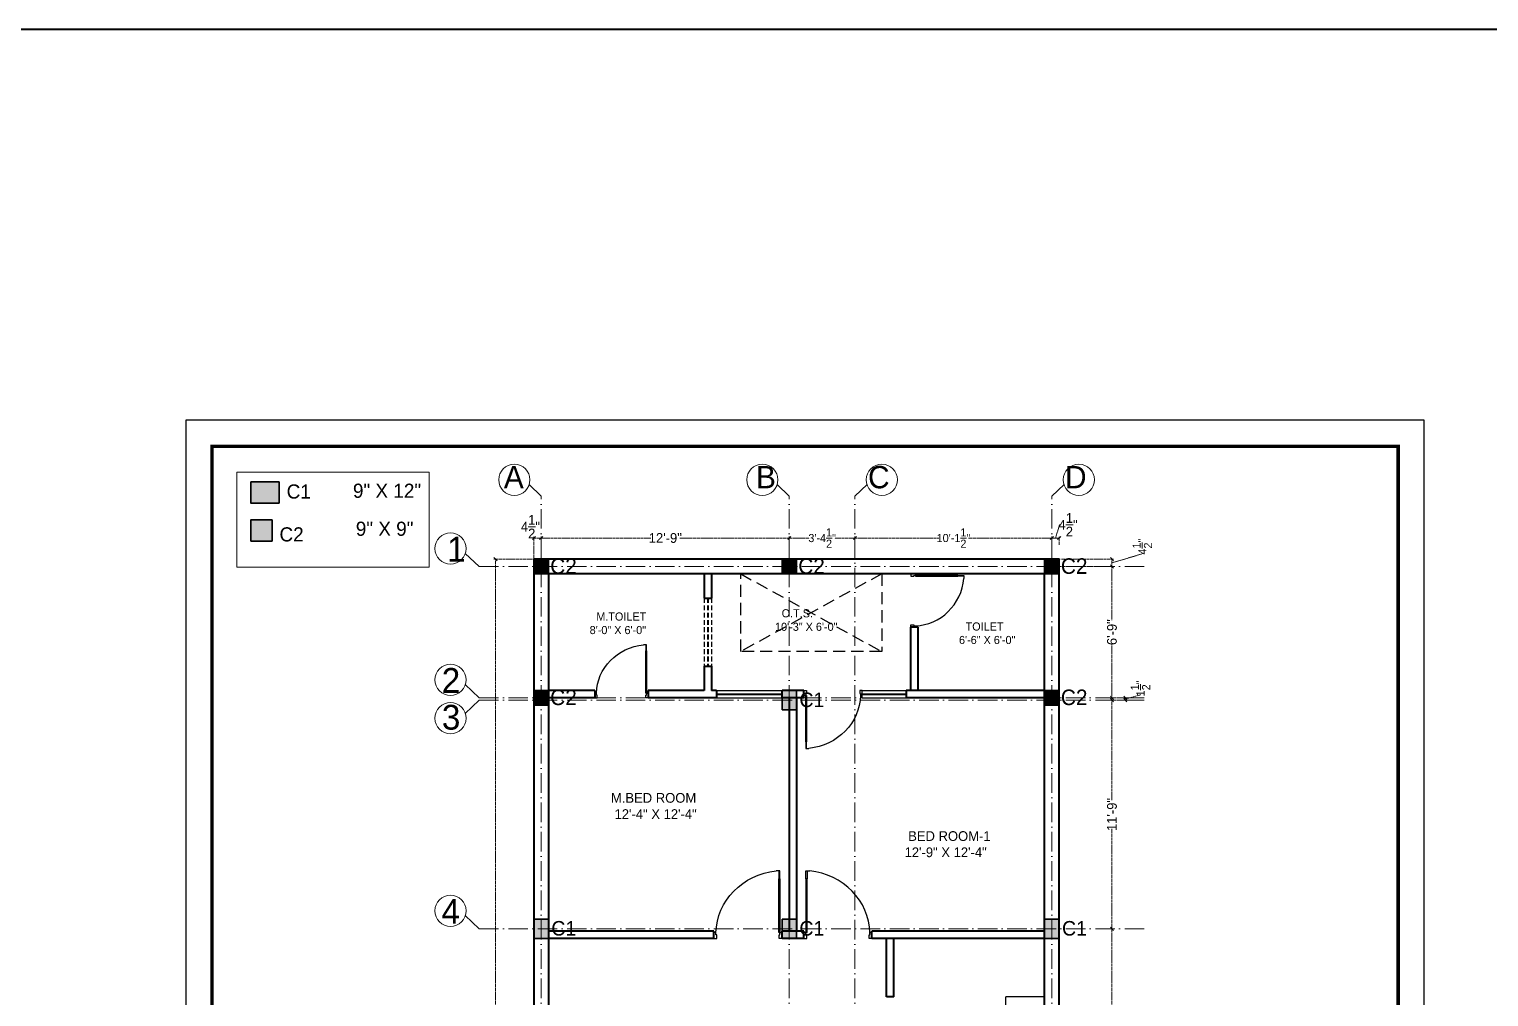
# Model space of a CAD drawing. Header units: millimetres. Extents: x -6808 to 215771, y -89660 to -16303.
# Drawn here: x 95165 to 96066, y -51351 to -50754 of the extents above; entities that cross this region are included whole.
import ezdxf

# ---------------------------------------------------------------- set-up
doc = ezdxf.new("R2010")
doc.units = ezdxf.units.MM
doc.header["$PDMODE"] = 35
doc.linetypes.add('ACAD_ISO10W100', pattern=[18, 12, -3, 0, -3])
doc.linetypes.add('DASHED', pattern=[0.75, 0.5, -0.25])
doc.layers.get('0').update_dxf_attribs({"color": 8})
for name, color, linetype, lineweight in [('col.center', 5, 'ACAD_ISO10W100', 15), ('column', 5, 'Continuous', 30), ('dim2', 6, 'Continuous', 20), ('Projection', 190, 'DASHED', 25), ('text', 7, 'Continuous', 25), ('wall', 7, 'Continuous', 35)]:
    doc.layers.add(name, color=color, linetype=linetype, lineweight=lineweight)
for name, color, linetype in [('FORMAT', 7, 'Continuous'), ('NET 01', 8, 'Continuous'), ('WIN', 5, 'Continuous')]:
    doc.layers.add(name, color=color, linetype=linetype)
doc.styles.add('cdim', font='arial.ttf')
doc.styles.add('SAJ', font='eurr____.ttf')
doc.dimstyles.new('SAJ', dxfattribs={"dimtxt": 5, "dimasz": 2, "dimexe": 1, "dimexo": 1, "dimgap": 0.09375, "dimtad": 0, "dimdec": 1, "dimzin": 0, "dimdsep": 46, "dimlunit": 4, "dimtxsty": 'SAJ', "dimblk": 'OBLIQUE', "dimcen": 0.125, "dimdle": 0.375, "dimadec": 0, "dimazin": 0, "dimtfac": 1, "dimtdec": 1, "dimtofl": 0, "dimtmove": 0, "dimatfit": 3, "dimldrblk": 'OBLIQUE', "dimfxl": 1, "dimtolj": 1, "dimtzin": 0, "dimlwd": 5, "dimlwe": 5, "dimarcsym": 1})

# ---------------------------------------------------------------- blocks, each defined once
blk = doc.blocks.new('QEWFWE')
at = {"layer": 'NET 01'}
for p, q in [((238503.45, 15011.85), (238503.45, 15015.77)), ((238503.45, 15015.77), (238505.41, 15015.77)), ((238503.98, 15015.77), (238503.98, 15011.85)), ((238503.98, 15011.85), (238503.45, 15011.85)), ((238503.45, 15011.85), (238503.45, 14988.32)), ((238503.98, 14988.32), (238503.98, 15011.85)), ((238503.45, 14988.32), (238503.45, 14984.4)), ((238503.98, 14988.32), (238503.45, 14988.32)), ((238503.45, 14984.4), (238503.98, 14984.4)), ((238503.98, 14984.4), (238503.98, 14988.32))]:
    blk.add_line(p, q, dxfattribs=at)
for points in [[(238503.45, 14984.4), (238502.4, 14984.4), (238502.4, 14981.4), (238503.9, 14981.4), (238503.9, 14982.9), (238503.9, 14983.2), (238503.45, 14983.2)], [(238536.02, 14984.4), (238537.07, 14984.4), (238537.07, 14981.4), (238535.57, 14981.4), (238535.57, 14982.9), (238535.57, 14983.2), (238536.02, 14983.2)]]:
    blk.add_lwpolyline(points, close=True, dxfattribs=at)
blk.add_ellipse((238504.18, 14985.62), major_axis=(-29.27, 13.54), ratio=0.925766, start_param=-2.718612, end_param=-1.204625, dxfattribs=at)
blk = doc.blocks.new('_Oblique')
at = {"color": 0, "linetype": 'ByBlock', "lineweight": -2}
blk.add_line((-0.5, -0.5), (0.5, 0.5), dxfattribs=at)
blk = doc.blocks.new('*D1617')
at = {"layer": 'Defpoints', "color": 0, "transparency": 16777216}
for p in [(95452.97, -51081.37), (95476.68, -51081.37), (95476.68, -51801.37)]:
    blk.add_point(p, dxfattribs=at)
at = {"layer": 'dim2', "color": 0, "linetype": 'DASHED', "lineweight": 5, "transparency": 16777216}
for p, q in [((95475.68, -51081.37), (95451.97, -51081.37)), ((95452.97, -51080.99), (95452.97, -51432.31)), ((95452.97, -51801.74), (95452.97, -51450.42)), ((95475.68, -51801.37), (95451.97, -51801.37))]:
    blk.add_line(p, q, dxfattribs=at)
at = {"layer": 'dim2', "color": 0, "lineweight": 5, "transparency": 16777216, "xscale": 2, "yscale": 2, "zscale": 2}
for p, rotation in [((95452.97, -51081.37), 90), ((95452.97, -51801.37), 270)]:
    blk.add_blockref('_Oblique', p, dxfattribs=dict(at, rotation=rotation))
at = {"layer": 'dim2', "color": 0, "transparency": 16777216, "insert": (95452.97, -51441.37), "char_height": 12, "attachment_point": 5, "rotation": 90, "style": 'SAJ'}
blk.add_mtext("\\A1;60'", dxfattribs=at)
blk = doc.blocks.new('A$C32B276F4')
at = {"layer": 'column'}
blk.add_hatch(color=256, dxfattribs=at).paths.add_polyline_path([(9, 0), (9, 9), (0, 9), (0, 0)])
for p, q in [((0, 0), (0, 9)), ((0, 9), (9, 9)), ((9, 0), (0, 0)), ((9, 9), (9, 0))]:
    blk.add_line(p, q, dxfattribs=at)
at = {"layer": 'col.center', "linetype": 'ByBlock', "insert": (10.02, 9.59), "char_height": 9.6, "width": 293.6941, "attachment_point": 1, "style": 'SAJ'}
blk.add_mtext('\\A1;{\\fCentury Gothic|b0|i0|c0|p34;C2}', dxfattribs=at)
blk = doc.blocks.new('c1')
at = {"layer": 'column'}
blk.add_hatch(color=256, dxfattribs=at).paths.add_polyline_path([(58376.49, -43564.36), (58385.49, -43564.36), (58385.49, -43552.36), (58376.49, -43552.36)])
for p, q in [((58376.49, -43552.36), (58376.49, -43564.36)), ((58376.49, -43552.36), (58385.49, -43552.36)), ((58385.49, -43564.36), (58385.49, -43552.36)), ((58376.49, -43564.36), (58385.49, -43564.36))]:
    blk.add_line(p, q, dxfattribs=at)
blk = doc.blocks.new('*D1621')
at = {"layer": 'col.center', "color": 0, "linetype": 'DASHED', "lineweight": 5, "transparency": 16777216}
for p, q in [((95476.68, -51083.79), (95476.68, -51067.28)), ((95481.18, -51083.79), (95481.18, -51067.28)), ((95476.31, -51068.28), (95481.56, -51068.28))]:
    blk.add_line(p, q, dxfattribs=at)
at = {"layer": 'Defpoints', "color": 0, "transparency": 16777216}
for p in [(95481.18, -51068.28), (95476.68, -51084.79), (95481.18, -51084.79)]:
    blk.add_point(p, dxfattribs=at)
at = {"layer": 'col.center', "color": 0, "lineweight": 5, "transparency": 16777216, "xscale": 2, "yscale": 2, "zscale": 2, "rotation": 180}
blk.add_blockref('_Oblique', (95476.68, -51068.28), dxfattribs=at)
at = {"layer": 'col.center', "color": 0, "lineweight": 5, "transparency": 16777216, "xscale": 2, "yscale": 2, "zscale": 2}
blk.add_blockref('_Oblique', (95481.18, -51068.28), dxfattribs=at)
at = {"layer": 'col.center', "color": 0, "transparency": 16777216, "insert": (95474.5, -51061.28), "char_height": 5, "attachment_point": 5, "style": 'SAJ'}
blk.add_mtext('\\A1;{\\H1.2x;4{\\H1x;\\S1/2;}"}', dxfattribs=at)
blk = doc.blocks.new('*D1622')
at = {"layer": 'col.center', "color": 0, "linetype": 'DASHED', "lineweight": 5, "transparency": 16777216}
for p, q in [((95481.18, -51074.54), (95481.18, -51067.28)), ((95634.18, -51074.54), (95634.18, -51067.28)), ((95480.81, -51068.28), (95548.96, -51068.28)), ((95634.56, -51068.28), (95566.41, -51068.28))]:
    blk.add_line(p, q, dxfattribs=at)
at = {"layer": 'Defpoints', "color": 0, "transparency": 16777216}
for p in [(95481.18, -51075.54), (95634.18, -51068.28), (95634.18, -51075.54)]:
    blk.add_point(p, dxfattribs=at)
at = {"layer": 'col.center', "color": 0, "lineweight": 5, "transparency": 16777216, "xscale": 2, "yscale": 2, "zscale": 2, "rotation": 180}
blk.add_blockref('_Oblique', (95481.18, -51068.28), dxfattribs=at)
at = {"layer": 'col.center', "color": 0, "lineweight": 5, "transparency": 16777216, "xscale": 2, "yscale": 2, "zscale": 2}
blk.add_blockref('_Oblique', (95634.18, -51068.28), dxfattribs=at)
at = {"layer": 'col.center', "color": 0, "transparency": 16777216, "insert": (95557.68, -51068.28), "char_height": 5, "attachment_point": 5, "style": 'SAJ'}
blk.add_mtext('\\A1;{\\H1.2x;12\'-9"}', dxfattribs=at)
blk = doc.blocks.new('*D1623')
at = {"layer": 'col.center', "color": 0, "linetype": 'DASHED', "lineweight": 5, "transparency": 16777216}
for p, q in [((95634.18, -51074.54), (95634.18, -51067.28)), ((95674.68, -51074.54), (95674.68, -51067.28)), ((95633.81, -51068.28), (95646.64, -51068.28)), ((95675.06, -51068.28), (95662.23, -51068.28))]:
    blk.add_line(p, q, dxfattribs=at)
at = {"layer": 'Defpoints', "color": 0, "transparency": 16777216}
for p in [(95634.18, -51075.54), (95674.68, -51068.28), (95674.68, -51075.54)]:
    blk.add_point(p, dxfattribs=at)
at = {"layer": 'col.center', "color": 0, "lineweight": 5, "transparency": 16777216, "xscale": 2, "yscale": 2, "zscale": 2, "rotation": 180}
blk.add_blockref('_Oblique', (95634.18, -51068.28), dxfattribs=at)
at = {"layer": 'col.center', "color": 0, "lineweight": 5, "transparency": 16777216, "xscale": 2, "yscale": 2, "zscale": 2}
blk.add_blockref('_Oblique', (95674.68, -51068.28), dxfattribs=at)
at = {"layer": 'col.center', "color": 0, "transparency": 16777216, "insert": (95654.43, -51068.28), "char_height": 5, "attachment_point": 5, "style": 'SAJ'}
blk.add_mtext('\\A1;3\'-4{\\H1x;\\S1/2;}"', dxfattribs=at)
blk = doc.blocks.new('*D1624')
at = {"layer": 'col.center', "color": 0, "linetype": 'DASHED', "lineweight": 5, "transparency": 16777216}
for p, q in [((95796.18, -51072.54), (95796.18, -51067.28)), ((95798.43, -51068.28), (95800.88, -51060.11)), ((95800.68, -51072.54), (95800.68, -51067.28)), ((95800.88, -51060.11), (95801.07, -51060.11)), ((95795.81, -51068.28), (95801.06, -51068.28))]:
    blk.add_line(p, q, dxfattribs=at)
at = {"layer": 'Defpoints', "color": 0, "transparency": 16777216}
for p in [(95796.18, -51073.54), (95800.68, -51068.28), (95800.68, -51073.54)]:
    blk.add_point(p, dxfattribs=at)
at = {"layer": 'col.center', "color": 0, "lineweight": 5, "transparency": 16777216, "xscale": 2, "yscale": 2, "zscale": 2, "rotation": 180}
blk.add_blockref('_Oblique', (95796.18, -51068.28), dxfattribs=at)
at = {"layer": 'col.center', "color": 0, "lineweight": 5, "transparency": 16777216, "xscale": 2, "yscale": 2, "zscale": 2}
blk.add_blockref('_Oblique', (95800.68, -51068.28), dxfattribs=at)
at = {"layer": 'col.center', "color": 0, "transparency": 16777216, "insert": (95806.15, -51060.11), "char_height": 5, "attachment_point": 5, "style": 'SAJ'}
blk.add_mtext('\\A1;{\\H1.2x;4{\\H1x;\\S1/2;}"}', dxfattribs=at)
blk = doc.blocks.new('*D1625')
at = {"layer": 'col.center', "color": 0, "linetype": 'DASHED', "lineweight": 5, "transparency": 16777216}
for p, q in [((95674.68, -51074.54), (95674.68, -51067.28)), ((95796.18, -51074.54), (95796.18, -51067.28)), ((95674.31, -51068.28), (95726.33, -51068.28)), ((95796.56, -51068.28), (95744.53, -51068.28))]:
    blk.add_line(p, q, dxfattribs=at)
at = {"layer": 'Defpoints', "color": 0, "transparency": 16777216}
for p in [(95674.68, -51075.54), (95796.18, -51068.28), (95796.18, -51075.54)]:
    blk.add_point(p, dxfattribs=at)
at = {"layer": 'col.center', "color": 0, "lineweight": 5, "transparency": 16777216, "xscale": 2, "yscale": 2, "zscale": 2, "rotation": 180}
blk.add_blockref('_Oblique', (95674.68, -51068.28), dxfattribs=at)
at = {"layer": 'col.center', "color": 0, "lineweight": 5, "transparency": 16777216, "xscale": 2, "yscale": 2, "zscale": 2}
blk.add_blockref('_Oblique', (95796.18, -51068.28), dxfattribs=at)
at = {"layer": 'col.center', "color": 0, "transparency": 16777216, "insert": (95735.43, -51068.28), "char_height": 5, "attachment_point": 5, "style": 'SAJ'}
blk.add_mtext('\\A1;10\'-1{\\H1x;\\S1/2;}"', dxfattribs=at)
blk = doc.blocks.new('*D1626')
at = {"layer": 'col.center', "color": 0, "linetype": 'DASHED', "lineweight": 5, "transparency": 16777216}
for p, q in [((95826.14, -51085.87), (95834.22, -51085.87)), ((95833.22, -51085.49), (95833.22, -51119.23)), ((95833.22, -51167.24), (95833.22, -51133.5)), ((95826.14, -51166.87), (95834.22, -51166.87))]:
    blk.add_line(p, q, dxfattribs=at)
at = {"layer": 'Defpoints', "color": 0, "transparency": 16777216}
for p in [(95825.14, -51085.87), (95825.14, -51166.87), (95833.22, -51166.87)]:
    blk.add_point(p, dxfattribs=at)
at = {"layer": 'col.center', "color": 0, "lineweight": 5, "transparency": 16777216, "xscale": 2, "yscale": 2, "zscale": 2}
for p, rotation in [((95833.22, -51085.87), 90), ((95833.22, -51166.87), 270)]:
    blk.add_blockref('_Oblique', p, dxfattribs=dict(at, rotation=rotation))
at = {"layer": 'col.center', "color": 0, "transparency": 16777216, "insert": (95833.22, -51126.37), "char_height": 5, "attachment_point": 5, "rotation": 90, "style": 'SAJ'}
blk.add_mtext('\\A1;{\\H1.2x;6\'-9"}', dxfattribs=at)
blk = doc.blocks.new('*D1627')
at = {"layer": 'col.center', "color": 0, "linetype": 'DASHED', "lineweight": 5, "transparency": 16777216}
for p, q in [((95826.14, -51168.37), (95834.22, -51168.37)), ((95833.22, -51167.99), (95833.22, -51230.14)), ((95833.22, -51309.74), (95833.22, -51247.59)), ((95826.14, -51309.37), (95834.22, -51309.37))]:
    blk.add_line(p, q, dxfattribs=at)
at = {"layer": 'Defpoints', "color": 0, "transparency": 16777216}
for p in [(95825.14, -51168.37), (95825.14, -51309.37), (95833.22, -51309.37)]:
    blk.add_point(p, dxfattribs=at)
at = {"layer": 'col.center', "color": 0, "lineweight": 5, "transparency": 16777216, "xscale": 2, "yscale": 2, "zscale": 2}
for p, rotation in [((95833.22, -51168.37), 90), ((95833.22, -51309.37), 270)]:
    blk.add_blockref('_Oblique', p, dxfattribs=dict(at, rotation=rotation))
at = {"layer": 'col.center', "color": 0, "transparency": 16777216, "insert": (95833.22, -51238.87), "char_height": 5, "attachment_point": 5, "rotation": 90, "style": 'SAJ'}
blk.add_mtext('\\A1;{\\H1.2x;11\'-9"}', dxfattribs=at)
blk = doc.blocks.new('*D1628')
at = {"layer": 'col.center', "color": 0, "linetype": 'DASHED', "lineweight": 5, "transparency": 16777216}
for p, q in [((95826.14, -51309.37), (95834.22, -51309.37)), ((95833.22, -51308.99), (95833.22, -51392.14)), ((95833.22, -51492.74), (95833.22, -51409.59)), ((95826.14, -51492.37), (95834.22, -51492.37))]:
    blk.add_line(p, q, dxfattribs=at)
at = {"layer": 'Defpoints', "color": 0, "transparency": 16777216}
for p in [(95825.14, -51309.37), (95825.14, -51492.37), (95833.22, -51492.37)]:
    blk.add_point(p, dxfattribs=at)
at = {"layer": 'col.center', "color": 0, "lineweight": 5, "transparency": 16777216, "xscale": 2, "yscale": 2, "zscale": 2}
for p, rotation in [((95833.22, -51309.37), 90), ((95833.22, -51492.37), 270)]:
    blk.add_blockref('_Oblique', p, dxfattribs=dict(at, rotation=rotation))
at = {"layer": 'col.center', "color": 0, "transparency": 16777216, "insert": (95833.22, -51400.87), "char_height": 5, "attachment_point": 5, "rotation": 90, "style": 'SAJ'}
blk.add_mtext('\\A1;{\\H1.2x;15\'-3"}', dxfattribs=at)
blk = doc.blocks.new('*D1631')
at = {"layer": 'col.center', "color": 0, "linetype": 'DASHED', "lineweight": 5, "transparency": 16777216}
for p, q in [((95801.68, -51081.37), (95834.22, -51081.37)), ((95801.68, -51085.87), (95834.22, -51085.87)), ((95833.22, -51083.62), (95851.94, -51078)), ((95833.22, -51080.99), (95833.22, -51086.24)), ((95851.94, -51078), (95851.94, -51077.81))]:
    blk.add_line(p, q, dxfattribs=at)
at = {"layer": 'Defpoints', "color": 0, "transparency": 16777216}
for p in [(95800.68, -51081.37), (95800.68, -51085.87), (95833.22, -51085.87)]:
    blk.add_point(p, dxfattribs=at)
at = {"layer": 'col.center', "color": 0, "lineweight": 5, "transparency": 16777216, "xscale": 2, "yscale": 2, "zscale": 2}
for p, rotation in [((95833.22, -51081.37), 90), ((95833.22, -51085.87), 270)]:
    blk.add_blockref('_Oblique', p, dxfattribs=dict(at, rotation=rotation))
at = {"layer": 'col.center', "color": 0, "transparency": 16777216, "insert": (95851.94, -51073.57), "char_height": 5, "attachment_point": 5, "rotation": 90, "style": 'SAJ'}
blk.add_mtext('\\A1;4{\\H1x;\\S1/2;}"', dxfattribs=at)
blk = doc.blocks.new('*D1632')
at = {"layer": 'col.center', "color": 0, "linetype": 'DASHED', "lineweight": 5, "transparency": 16777216}
for p, q in [((95829.37, -51166.87), (95842.45, -51166.87)), ((95841.45, -51167.62), (95850.8, -51165.09)), ((95841.45, -51166.49), (95841.45, -51168.74)), ((95850.8, -51165.09), (95850.8, -51164.9)), ((95829.37, -51168.37), (95842.45, -51168.37))]:
    blk.add_line(p, q, dxfattribs=at)
at = {"layer": 'Defpoints', "color": 0, "transparency": 16777216}
for p in [(95828.37, -51166.87), (95828.37, -51168.37), (95841.45, -51168.37)]:
    blk.add_point(p, dxfattribs=at)
at = {"layer": 'col.center', "color": 0, "lineweight": 5, "transparency": 16777216, "xscale": 2, "yscale": 2, "zscale": 2}
for p, rotation in [((95841.45, -51166.87), 90), ((95841.45, -51168.37), 270)]:
    blk.add_blockref('_Oblique', p, dxfattribs=dict(at, rotation=rotation))
at = {"layer": 'col.center', "color": 0, "transparency": 16777216, "insert": (95850.8, -51161.06), "char_height": 5, "attachment_point": 5, "rotation": 90, "style": 'SAJ'}
blk.add_mtext('\\A1;1{\\H1x;\\S1/2;}"', dxfattribs=at)

msp = doc.modelspace()

# ---------------------------------------------------------------- hatches: boundary and pattern name
at = {"layer": 'column', "ltscale": 2}
for points in [[(95302.006, -51033.644), (95302.006, -51046.743), (95319.471, -51046.743), (95319.471, -51033.644)], [(95315.105, -51070.193), (95315.105, -51057.094), (95302.006, -51057.094), (95302.006, -51070.193)]]:
    msp.add_hatch(color=5, dxfattribs=at).paths.add_polyline_path(points)

# ---------------------------------------------------------------- linework, layer by layer
for p in [(95767.683, -51463.866), (95791.683, -51351.366)]:
    msp.add_line(p, (95767.683, -51351.366))
at = {"layer": 'col.center'}
for p, q in [((95481.183, -51042.419), (95473.707, -51035.285)), ((95634.183, -51042.419), (95626.707, -51035.285)), ((95674.683, -51042.419), (95682.158, -51035.285)), ((95796.183, -51042.419), (95803.658, -51035.285)), ((95481.183, -51895.1), (95481.183, -51042.419)), ((95634.183, -51895.1), (95634.183, -51042.419)), ((95674.683, -51895.1), (95674.683, -51042.419)), ((95796.183, -51895.1), (95796.183, -51042.419)), ((95442.857, -51085.866), (95434.34, -51077.737)), ((95442.857, -51085.866), (95854.611, -51085.866)), ((95442.857, -51166.866), (95434.34, -51158.737)), ((95442.857, -51166.866), (95854.611, -51166.866)), ((95442.857, -51168.366), (95434.34, -51176.494)), ((95442.857, -51168.366), (95854.611, -51168.366)), ((95442.857, -51309.366), (95434.34, -51301.237)), ((95442.857, -51309.366), (95854.611, -51309.366))]:
    msp.add_line(p, q, dxfattribs=at)
at = {"layer": 'col.center', "linetype": 'ByBlock'}
for centre in [(95464.553, -51032.322), (95617.553, -51032.322), (95691.312, -51032.322), (95812.812, -51032.322), (95425.186, -51074.775), (95425.186, -51155.775), (95425.186, -51179.456), (95425.186, -51298.275)]:
    msp.add_circle(centre, 9.621, dxfattribs=at)
at = {"layer": 'column', "lineweight": 18}
msp.add_lwpolyline([(95293.357, -51027.594), (95412.036, -51027.594), (95412.036, -51086.267), (95293.357, -51086.267)], close=True, dxfattribs=at)
at = {"layer": 'column', "ltscale": 2}
for points in [[(95302.006, -51033.644), (95302.006, -51046.743), (95319.471, -51046.743), (95319.471, -51033.644)], [(95302.006, -51070.193), (95315.105, -51070.193), (95315.105, -51057.094), (95302.006, -51057.094)]]:
    msp.add_lwpolyline(points, close=True, dxfattribs=at)
at = {"layer": 'FORMAT', "color": 0}
msp.add_lwpolyline([(95261.99, -50995.634), (95261.99, -52080.284), (96025.828, -52080.284), (96025.828, -50995.634)], close=True, dxfattribs=at)
msp.add_lwpolyline([(95261.99, -50995.634), (95261.99, -52080.284), (96025.828, -52080.284), (96025.828, -50995.634)], close=True, dxfattribs=at)
at = {"layer": 'FORMAT', "color": 0, "const_width": 2.24}
msp.add_lwpolyline([(95278.067, -51011.711), (95278.067, -52064.207), (96009.751, -52064.207), (96009.751, -51011.711)], close=True, dxfattribs=at)
msp.add_lwpolyline([(95278.067, -51011.711), (95278.067, -52064.207), (96009.751, -52064.207), (96009.751, -51011.711)], close=True, dxfattribs=at)
at = {"layer": 'Projection', "ltscale": 15}
for p, q in [((95604.183, -51090.366), (95691.183, -51138.366)), ((95691.183, -51090.366), (95604.183, -51138.366))]:
    msp.add_line(p, q, dxfattribs=at)
msp.add_lwpolyline([(95604.183, -51090.366), (95691.183, -51090.366), (95691.183, -51138.366), (95604.183, -51138.366)], close=True, dxfattribs=at)
at = {"layer": 'wall'}
for p, q in [((95791.683, -51090.366), (95485.683, -51090.366)), ((95485.683, -51090.366), (95485.683, -51792.366)), ((95791.683, -51792.366), (95791.683, -51090.366))]:
    msp.add_line(p, q, dxfattribs=at)
at = {"layer": 'wall', "color": 1}
for p, q in [((95581.683, -51090.366), (95581.683, -51105.366)), ((95586.183, -51090.366), (95586.183, -51105.366)), ((95581.683, -51105.366), (95586.183, -51105.366)), ((95709.183, -51162.366), (95709.183, -51123.366)), ((95713.683, -51123.366), (95709.183, -51123.366)), ((95713.683, -51162.366), (95713.683, -51123.366)), ((95581.683, -51147.366), (95586.183, -51147.366)), ((95581.683, -51147.366), (95581.683, -51162.366)), ((95586.183, -51147.366), (95586.183, -51162.366)), ((95514.183, -51162.366), (95485.683, -51162.366)), ((95514.183, -51166.866), (95485.683, -51166.866)), ((95514.183, -51162.366), (95514.183, -51166.866)), ((95581.683, -51162.366), (95547.183, -51162.366)), ((95547.183, -51162.366), (95547.183, -51166.866)), ((95589.183, -51166.866), (95547.183, -51166.866)), ((95589.183, -51162.366), (95586.183, -51162.366)), ((95589.183, -51162.366), (95589.183, -51166.866)), ((95629.683, -51166.866), (95629.683, -51162.366)), ((95643.183, -51162.366), (95629.683, -51162.366)), ((95643.183, -51166.866), (95629.683, -51166.866)), ((95634.183, -51166.866), (95634.183, -51310.866)), ((95638.683, -51166.866), (95638.683, -51310.866)), ((95643.183, -51166.866), (95643.183, -51162.366)), ((95791.683, -51162.366), (95706.183, -51162.366)), ((95706.183, -51162.366), (95706.183, -51166.866)), ((95791.683, -51166.866), (95706.183, -51166.866)), ((95587.683, -51310.866), (95485.683, -51310.866)), ((95587.683, -51315.366), (95587.683, -51310.866)), ((95629.683, -51315.366), (95629.683, -51310.866)), ((95643.183, -51310.866), (95629.683, -51310.866)), ((95643.183, -51315.366), (95643.183, -51310.866)), ((95791.683, -51310.866), (95685.183, -51310.866)), ((95685.183, -51315.366), (95685.183, -51310.866)), ((95587.683, -51315.366), (95485.683, -51315.366)), ((95643.183, -51315.366), (95629.683, -51315.366)), ((95791.683, -51315.366), (95685.183, -51315.366)), ((95694.183, -51351.366), (95694.183, -51315.366)), ((95698.683, -51351.366), (95698.683, -51315.366)), ((95698.683, -51351.366), (95694.183, -51351.366))]:
    msp.add_line(p, q, dxfattribs=at)
at = {"layer": 'wall'}
msp.add_lwpolyline([(93918.243, -50754.305), (102727.982, -50754.305), (102727.982, -52186.548), (93918.243, -52186.548)], close=True, dxfattribs=at)
msp.add_lwpolyline([(95788.683, -51801.366), (95800.683, -51801.366), (95800.683, -51081.366), (95476.683, -51081.366), (95476.683, -51801.366), (95494.683, -51801.366)], dxfattribs=at)
at = {"layer": 'WIN', "linetype": 'DASHED', "ltscale": 6}
for p, q in [((95581.683, -51105.366), (95581.683, -51147.366)), ((95583.683, -51105.366), (95583.683, -51147.366)), ((95584.183, -51105.366), (95584.183, -51147.366)), ((95586.183, -51105.366), (95586.183, -51147.366))]:
    msp.add_line(p, q, dxfattribs=at)
at = {"layer": 'WIN'}
for p, q in [((95589.183, -51162.366), (95629.683, -51162.366)), ((95589.183, -51164.366), (95629.683, -51164.366)), ((95589.183, -51164.866), (95629.683, -51164.866)), ((95589.183, -51166.866), (95629.683, -51166.866)), ((95679.183, -51166.866), (95679.183, -51162.366)), ((95679.183, -51162.366), (95706.183, -51162.366)), ((95679.183, -51164.366), (95706.183, -51164.366)), ((95679.183, -51164.866), (95706.183, -51164.866)), ((95679.183, -51166.866), (95706.183, -51166.866))]:
    msp.add_line(p, q, dxfattribs=at)

# ---------------------------------------------------------------- block references
at = {"linetype": 'ByBlock', "lineweight": 20, "yscale": 1.211467555345734, "zscale": 1.211467555345734}
for p, xscale in [((384567.599, -69464.84), -1.211467555345734), ((-193294.734, -69464.84), 1.211467555345734)]:
    msp.add_blockref('QEWFWE', p, dxfattribs=dict(at, xscale=xscale))
at = {"layer": 'column'}
for name, p in [('A$C32B276F4', (95476.683, -51090.366)), ('A$C32B276F4', (95629.683, -51090.366)), ('A$C32B276F4', (95791.683, -51090.366)), ('A$C32B276F4', (95476.683, -51171.366)), ('c1', (37253.191, -7610.004)), ('A$C32B276F4', (95791.683, -51171.366)), ('c1', (37100.191, -7751.004)), ('c1', (37253.191, -7751.004)), ('c1', (37415.191, -7751.004))]:
    msp.add_blockref(name, p, dxfattribs=at)
at = {"layer": 'wall', "color": 1}
for p, xscale, yscale, zscale, rotation in [((81448.881, 175932.283), 0.9518673649145052, 0.9518673649145052, 0.9518673649145052, 270), ((-152017.888, -35605.673), -1.038400761724915, 1.038400761724915, 1.038400761724915, 180)]:
    msp.add_blockref('QEWFWE', p, dxfattribs=dict(at, xscale=xscale, yscale=yscale, zscale=zscale, rotation=rotation))
at = {"layer": 'wall', "color": 1, "xscale": -0.9518673649145052, "yscale": 0.9518673649145052, "zscale": 0.9518673649145052}
msp.add_blockref('QEWFWE', (322569.831, -65427.167), dxfattribs=at)

# ---------------------------------------------------------------- texts
at = {"layer": 'col.center', "style": 'SAJ'}
for s, insert, char_height, width, attachment_point in [('\\A1;\\pi-1.7191;{\\fCentury Gothic|b0|i0|c0|p34;A}', (95459.813, -51023.811), 13.77, 9.82631, 1), ('\\A1;\\pi0.78964;{\\fCentury Gothic|b0|i0|c0|p34;B}', (95612.813, -51023.811), 13.77, 9.82631, 1), ('\\A1;{\\fCentury Gothic|b0|i0|c0|p34;C}', (95696.052, -51023.811), 13.77, 9.82631, 3), ('\\A1;{\\fCentury Gothic|b0|i0|c0|p34;D}', (95817.552, -51023.811), 13.77, 9.82631, 3), ('\\A1;\\pi3.49846;{\\fCentury Gothic|b0|i0|c0|p34;1}', (95419.543, -51067.505), 15.3, 10.91812, 1), ('\\A1;\\pi0.26372;{\\fCentury Gothic|b0|i0|c0|p34;2}', (95419.543, -51148.505), 15.3, 10.91812, 1), ('\\A1;\\pi0.34173;{\\fCentury Gothic|b0|i0|c0|p34;3}', (95419.543, -51186.726), 15.3, 10.91812, 7), ('\\A1;\\pi0.1129;{\\fCentury Gothic|b0|i0|c0|p34;4}', (95419.543, -51291.005), 15.3, 10.91812, 1)]:
    msp.add_mtext(s, dxfattribs=dict(at, insert=insert, char_height=char_height, width=width, attachment_point=attachment_point))
at = {"layer": 'col.center', "linetype": 'ByBlock', "char_height": 9, "width": 293.6941, "attachment_point": 1, "style": 'SAJ'}
for insert in [(95640.413, -51163.598), (95487.413, -51304.598), (95640.413, -51304.598), (95802.413, -51304.598)]:
    msp.add_mtext('\\A1;{\\fCentury Gothic|b0|i0|c0|p34;C1}', dxfattribs=dict(at, insert=insert))
at = {"layer": 'column', "linetype": 'ByBlock', "char_height": 8.73269, "attachment_point": 1, "style": 'SAJ'}
for s, insert, width in [('\\A1;{\\fCentury Gothic|b0|i0|c0|p34;C1}', (95324.124, -51035.208), 641.18496), ('\\A1;{\\fCentury Gothic|b0|i0|c0|p34;C2}', (95319.705, -51061.662), 427.45664)]:
    msp.add_mtext(s, dxfattribs=dict(at, insert=insert, width=width))
at = {"layer": 'column', "char_height": 8.73269, "width": 335.40053, "attachment_point": 5, "style": 'cdim'}
for s, insert in [('\\A1;{\\fCentury Gothic|b0|i0|c0|p34;9" X 12"}', (95386.036, -51039.164)), ('\\A1;{\\fCentury Gothic|b0|i0|c0|p34;9" X 9"}', (95384.559, -51062.616))]:
    msp.add_mtext(s, dxfattribs=dict(at, insert=insert))
at = {"layer": 'text', "ltscale": 2, "char_height": 6, "attachment_point": 1, "style": 'SAJ'}
for s, insert, width in [('\\A1;{\\fCentury Gothic|b0|i0|c0|p34; \\H0.83333x; O.T.S.\\P10\'-3" X 6\'-0"}', (95625.383, -51112.211), 244.74508), ('\\A1;{\\fCentury Gothic|b0|i0|c0|p34; \\H0.83333x; M.TOILET\\P8\'-0" X 6\'-0"}', (95511.033, -51114.228), 244.74508), ('\\A1;{\\fCentury Gothic|b0|i0|c0|p34; \\H0.83333x; TOILET\\P6\'-6" X 6\'-0"}', (95738.844, -51120.352), 244.74508), ('\\A1;{\\fCentury Gothic|b0|i0|c0|p34; M.BED ROOM\\P  12\'-4" X 12\'-4"}', (95521.945, -51225.613), 244.74508), ('\\A1;{\\fCentury Gothic|b0|i0|c0|p34; BED ROOM-1\\P12\'-9" X 12\'-4"}', (95705.292, -51249.182), 67.51856)]:
    msp.add_mtext(s, dxfattribs=dict(at, insert=insert, width=width))

# ---------------------------------------------------------------- dimensions: what is measured, and where the dimension line sits
at = {"layer": 'col.center'}
dim = msp.add_linear_dim(base=(95481.183, -51068.282), p1=(95476.683, -51084.79), p2=(95481.183, -51084.79), text='{\\H1.2x;<>}', dimstyle='SAJ', override={"dimtmove": 1}, dxfattribs=at)
dim.commit()
dim.dimension.update_dxf_attribs({"geometry": '*D1621', "text_midpoint": (95474.504, -51061.283), "dimtype": 160})
for p1, p2, distance, picture, middle in [((95796.183, -51073.536), (95800.683, -51073.536), 5.254, '*D1624', (95801.165, -51060.111)), ((95481.183, -51075.536), (95634.183, -51075.536), 7.254, '*D1622', (95557.683, -51068.282)), ((95825.139, -51085.866), (95825.139, -51166.866), 8.079, '*D1626', (95833.218, -51126.366)), ((95825.139, -51168.366), (95825.139, -51309.366), 8.079, '*D1627', (95833.218, -51238.866)), ((95825.139, -51309.366), (95825.139, -51492.366), 8.079, '*D1628', (95833.218, -51400.866))]:
    dim = msp.add_aligned_dim(p1=p1, p2=p2, distance=distance, text='{\\H1.2x;<>}', dimstyle='SAJ', override={"dimtmove": 1}, dxfattribs=at)
    dim.commit()
    dim.dimension.update_dxf_attribs({"geometry": picture, "text_midpoint": middle})
for p1, p2, distance, picture, middle in [((95634.183, -51075.536), (95674.683, -51075.536), 7.254, '*D1623', (95654.433, -51068.282)), ((95674.683, -51075.536), (95796.183, -51075.536), 7.254, '*D1625', (95735.433, -51068.282)), ((95800.683, -51081.366), (95800.683, -51085.866), 32.535, '*D1631', (95851.936, -51077.719))]:
    dim = msp.add_aligned_dim(p1=p1, p2=p2, distance=distance, dimstyle='SAJ', override={"dimtmove": 1}, dxfattribs=at)
    dim.commit()
    dim.dimension.update_dxf_attribs({"geometry": picture, "text_midpoint": middle})
dim = msp.add_linear_dim(base=(95841.445, -51168.366), p1=(95828.374, -51166.866), p2=(95828.374, -51168.366), angle=270, dimstyle='SAJ', override={"dimtmove": 1}, dxfattribs=at)
dim.commit()
dim.dimension.update_dxf_attribs({"geometry": '*D1632', "text_midpoint": (95850.804, -51164.808), "dimtype": 161})
at = {"layer": 'dim2'}
dim = msp.add_aligned_dim(p1=(95476.683, -51801.366), p2=(95476.683, -51081.366), distance=23.711, dimstyle='SAJ', override={"dimtxt": 12}, dxfattribs=at)
dim.commit()
dim.dimension.update_dxf_attribs({"geometry": '*D1617', "text_midpoint": (95452.971, -51441.366)})

doc.saveas('drawing.dxf')
